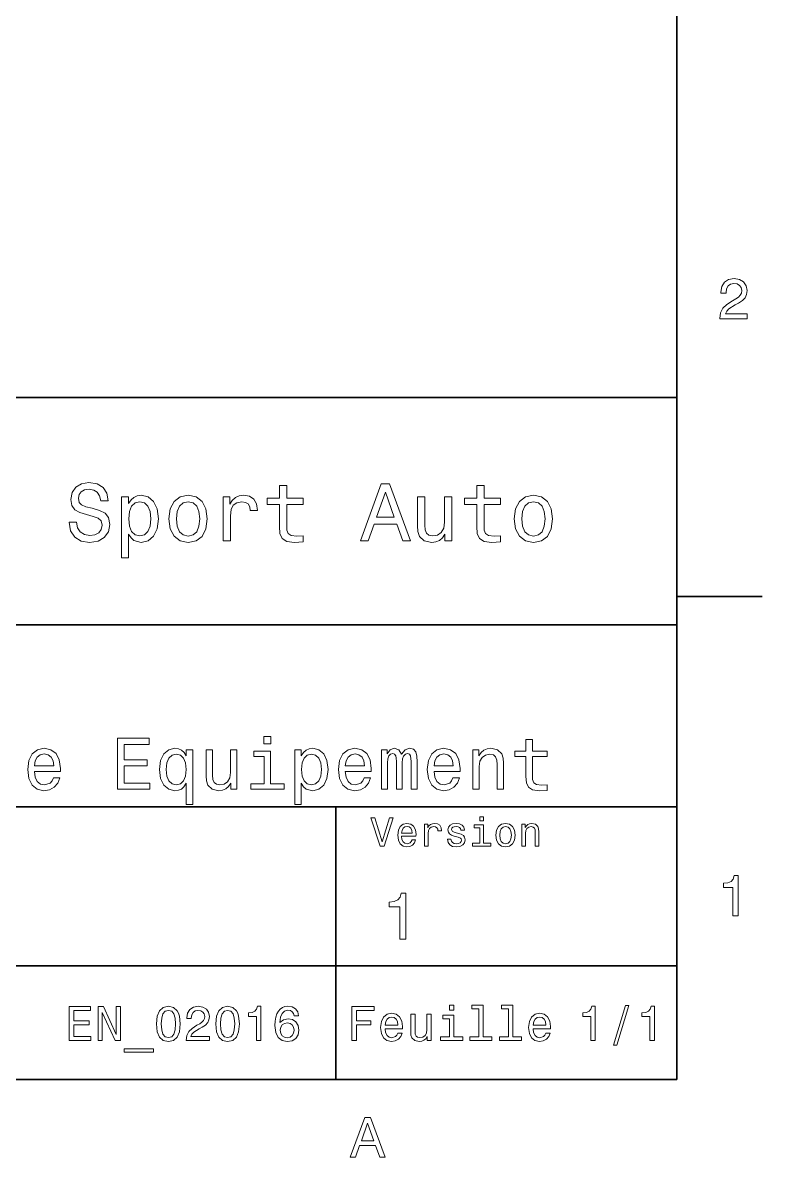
# Model space of a CAD drawing. Extents: x 0 to 297, y 0 to 210.
# Drawn here: x 229.5 to 294.5, y 3.2 to 103 of the extents above; entities that cross this region are included whole.
import ezdxf

# ---------------------------------------------------------------- set-up
doc = ezdxf.new("R2010")
doc.units = 0

msp = doc.modelspace()

# ---------------------------------------------------------------- linework, layer by layer
at = {"color": 7, "lineweight": 35}
for p, q in [((287, 10), (287, 200)), ((97, 70), (287, 70)), ((287, 70), (287, 10)), ((162, 50), (287, 50)), ((162, 34), (287, 34)), ((257, 10), (257, 34)), ((162, 20), (287, 20)), ((10, 10), (287, 10)), ((97, 10), (287, 10))]:
    msp.add_line(p, q, dxfattribs=at)
at = {"color": 7, "lineweight": 35, "ltscale": 0.1875}
msp.add_line((287, 52.5), (294.5, 52.5), dxfattribs=at)
at = {"color": 7, "lineweight": 13}
for points in [[(290.76947, 76.916786), (293.175079, 76.916786), (293.175079, 77.350502), (291.273773, 77.350502), (291.3797, 77.587532), (291.561249, 77.784218), (292.121033, 78.142288), (292.418579, 78.293587), (292.751434, 78.510445), (292.988464, 78.762604), (293.124634, 79.060158), (293.175079, 79.398056), (293.089355, 79.821686), (292.852325, 80.154541), (292.489197, 80.366356), (292.020172, 80.442001), (291.536041, 80.35627), (291.167877, 80.119232), (290.930847, 79.740997), (290.850159, 79.241714), (290.850159, 79.171112), (291.309082, 79.171112), (291.309082, 79.211456), (291.354462, 79.554398), (291.490631, 79.806557), (291.707489, 79.967941), (291.994965, 80.023415), (292.287476, 79.972984), (292.504333, 79.846901), (292.645538, 79.650215), (292.695984, 79.403099), (292.660675, 79.171112), (292.56485, 78.974426), (292.403473, 78.802956), (292.181549, 78.651657), (291.884003, 78.490273), (291.389771, 78.177589), (291.041779, 77.844742), (290.835022, 77.441284), (290.76947, 76.931915)], [(234.20462, 59.030979), (233.548996, 59.030979), (233.693085, 58.267288), (234.053314, 57.70533), (234.608078, 57.366714), (235.357361, 57.244236), (236.099426, 57.359509), (236.654175, 57.67651), (237.007202, 58.17363), (237.136902, 58.82925), (237.028824, 59.420029), (236.726227, 59.801872), (236.236313, 60.054031), (235.580704, 60.241352), (235.018738, 60.378242), (234.651306, 60.536743), (234.442368, 60.767288), (234.377533, 61.127522), (234.442368, 61.451729), (234.629684, 61.696686), (234.917877, 61.862389), (235.314133, 61.920029), (235.71759, 61.84798), (236.034592, 61.653458), (236.24353, 61.32925), (236.344391, 60.889767), (237, 60.889767), (237, 60.904179), (236.884735, 61.581409), (236.546112, 62.085732), (236.01297, 62.402737), (235.292511, 62.510807), (234.644104, 62.402737), (234.139771, 62.100143), (233.815567, 61.631844), (233.700287, 61.026657), (233.793961, 60.486309), (234.067734, 60.118874), (234.5, 59.873917), (235.09079, 59.6866), (235.674362, 59.520893), (236.113831, 59.362389), (236.380402, 59.131844), (236.47406, 58.757202), (236.387619, 58.375359), (236.164276, 58.087173), (235.825653, 57.907059), (235.386169, 57.849422), (234.896255, 57.928673), (234.521622, 58.159222), (234.283875, 58.533859)], [(252.05043, 60.579971), (252.05043, 58.64193), (252.093658, 58.015129), (252.29538, 57.582851), (252.698853, 57.330688), (253.383286, 57.244236), (254.132568, 57.280258), (254.132568, 57.827808), (253.585022, 57.78458), (253.087891, 57.842216), (252.82132, 58.022331), (252.706055, 58.324928), (252.684448, 58.75), (252.684448, 60.579971), (254.132568, 60.579971), (254.132568, 61.120316), (252.684448, 61.120316), (252.684448, 62.251438), (252.05043, 62.251438), (252.05043, 61.120316), (250.955322, 61.120316), (250.955322, 60.579971)], [(259.175781, 57.381123), (259.838623, 57.381123), (260.364563, 58.850864), (262.360229, 58.850864), (262.886169, 57.381123), (263.563416, 57.381123), (261.733429, 62.388329), (260.998566, 62.388329)], [(269.399109, 60.579971), (269.399109, 58.64193), (269.442352, 58.015129), (269.644073, 57.582851), (270.047546, 57.330688), (270.731995, 57.244236), (271.481262, 57.280258), (271.481262, 57.827808), (270.933716, 57.78458), (270.436584, 57.842216), (270.170013, 58.022331), (270.054749, 58.324928), (270.033142, 58.75), (270.033142, 60.579971), (271.481262, 60.579971), (271.481262, 61.120316), (270.033142, 61.120316), (270.033142, 62.251438), (269.399109, 62.251438), (269.399109, 61.120316), (268.304016, 61.120316), (268.304016, 60.579971)], [(238.786743, 60.652016), (238.786743, 61.25), (238.15274, 61.25), (238.15274, 55.882565), (238.786743, 55.882565), (238.786743, 57.971901), (239.010101, 57.633286), (239.262253, 57.409943), (239.896271, 57.244236), (240.50145, 57.381123), (240.976959, 57.791786), (241.286743, 58.440201), (241.402023, 59.319164), (241.286743, 60.190922), (240.976959, 60.839336), (240.50145, 61.242794), (239.896271, 61.386887), (239.550446, 61.343658), (239.255051, 61.206772), (239.002899, 60.976223)], [(242.338623, 59.311958), (242.453888, 58.432995), (242.785309, 57.78458), (243.311249, 57.381123), (244.017303, 57.244236), (244.716141, 57.381123), (245.242081, 57.777374), (245.573486, 58.425793), (245.695969, 59.311958), (245.573486, 60.190922), (245.242081, 60.846542), (244.716141, 61.242794), (244.017303, 61.386887), (243.311249, 61.242794), (242.785309, 60.839336), (242.453888, 60.190922)], [(247.100861, 57.381123), (247.734863, 57.381123), (247.734863, 59.592937), (247.799713, 60.12608), (247.994232, 60.507923), (248.311249, 60.738472), (248.736313, 60.817722), (249.053314, 60.767288), (249.291077, 60.623199), (249.435165, 60.378242), (249.485596, 60.046829), (250.126801, 60.046829), (250.040344, 60.630402), (249.802597, 61.048271), (249.406342, 61.30043), (248.865997, 61.386887), (248.498566, 61.32925), (248.181549, 61.185158), (247.900574, 60.940201), (247.677246, 60.608788), (247.677246, 61.25), (247.100861, 61.25)], [(260.595093, 59.463257), (261.365997, 61.667866), (262.136902, 59.463257)], [(267.194519, 61.25), (266.560516, 61.25), (266.560516, 59.016571), (266.488464, 58.497837), (266.279541, 58.123196), (265.955322, 57.892651), (265.530243, 57.820602), (265.19165, 57.878242), (264.975494, 58.051151), (264.853027, 58.346542), (264.824219, 58.764408), (264.824219, 61.25), (264.190186, 61.25), (264.190186, 58.706772), (264.211792, 58.195244), (264.348694, 57.770172), (264.766571, 57.381123), (265.436584, 57.244236), (265.796814, 57.294666), (266.106628, 57.424351), (266.373199, 57.647694), (266.589325, 57.971901), (266.589325, 57.381123), (267.194519, 57.381123)], [(272.698853, 59.311958), (272.814117, 58.432995), (273.145508, 57.78458), (273.671448, 57.381123), (274.377502, 57.244236), (275.076355, 57.381123), (275.602295, 57.777374), (275.933716, 58.425793), (276.056183, 59.311958), (275.933716, 60.190922), (275.602295, 60.846542), (275.076355, 61.242794), (274.377502, 61.386887), (273.671448, 61.242794), (273.145508, 60.839336), (272.814117, 60.190922)], [(239.788193, 57.8134), (239.363129, 57.907059), (239.053314, 58.195244), (238.858795, 58.663544), (238.793945, 59.319164), (238.858795, 59.967579), (239.053314, 60.435879), (239.363129, 60.716858), (239.788193, 60.817722), (240.177246, 60.716858), (240.48703, 60.428673), (240.681564, 59.960373), (240.753601, 59.319164), (240.681564, 58.67075), (240.48703, 58.195244), (240.177246, 57.907059)], [(242.98703, 59.319164), (243.05188, 59.967579), (243.253601, 60.435879), (243.57782, 60.72406), (244.017303, 60.824928), (244.449585, 60.72406), (244.773773, 60.443081), (244.97551, 59.967579), (245.047546, 59.319164), (244.97551, 58.663544), (244.773773, 58.188038), (244.449585, 57.899853), (244.017303, 57.806194), (243.57782, 57.899853), (243.253601, 58.188038), (243.05188, 58.663544)], [(273.34726, 59.319164), (273.412109, 59.967579), (273.613831, 60.435879), (273.938019, 60.72406), (274.377502, 60.824928), (274.809784, 60.72406), (275.134003, 60.443081), (275.335724, 59.967579), (275.407776, 59.319164), (275.335724, 58.663544), (275.134003, 58.188038), (274.809784, 57.899853), (274.377502, 57.806194), (273.938019, 57.899853), (273.613831, 58.188038), (273.412109, 58.663544)], [(237.80043, 35.530258), (240.653458, 35.530258), (240.653458, 36.074928), (238.396973, 36.074928), (238.396973, 37.598701), (240.407074, 37.598701), (240.407074, 38.136887), (238.396973, 38.136887), (238.396973, 39.485588), (240.601593, 39.485588), (240.601593, 40.030258), (237.80043, 40.030258)], [(251.293945, 40.185879), (250.690918, 40.185879), (250.690918, 39.537464), (251.293945, 39.537464)], [(273.716125, 38.409222), (273.716125, 36.664986), (273.755035, 36.100864), (273.936584, 35.711815), (274.299713, 35.484871), (274.91571, 35.407059), (275.590057, 35.43948), (275.590057, 35.932274), (275.09726, 35.893372), (274.649841, 35.945244), (274.409943, 36.107349), (274.306213, 36.379681), (274.286743, 36.762245), (274.286743, 38.409222), (275.590057, 38.409222), (275.590057, 38.895531), (274.286743, 38.895531), (274.286743, 39.913544), (273.716125, 39.913544), (273.716125, 38.895531), (272.73053, 38.895531), (272.73053, 38.409222)], [(230.512253, 37.105907), (232.794678, 37.105907), (232.801147, 37.371758), (232.697418, 38.117435), (232.412109, 38.675072), (231.958221, 39.012245), (231.355194, 39.135445), (230.765137, 39.005764), (230.311249, 38.642651), (230.019455, 38.052593), (229.91571, 37.274494), (230.01297, 36.476944), (230.304764, 35.893372), (230.752167, 35.530258), (231.335739, 35.407059), (231.841507, 35.491352), (232.256485, 35.711815), (232.561249, 36.061958), (232.736313, 36.528816), (232.172195, 36.528816), (232.055481, 36.269451), (231.886887, 36.074928), (231.407059, 35.919308), (231.037476, 35.990631), (230.758652, 36.217579), (230.577087, 36.587173), (230.512253, 37.086452)], [(243.863129, 38.474064), (243.662109, 38.76585), (243.435165, 38.973343), (243.169312, 39.090057), (242.864563, 39.135445), (242.313416, 39.005764), (241.885452, 38.642651), (241.606628, 38.059078), (241.509369, 37.274494), (241.606628, 36.483429), (241.885452, 35.899857), (242.313416, 35.530258), (242.864563, 35.407059), (243.169312, 35.445965), (243.42868, 35.556194), (243.655624, 35.757202), (243.863129, 36.061958), (243.863129, 34.181557), (244.433716, 34.181557), (244.433716, 39.012245), (243.863129, 39.012245)], [(248.311249, 39.012245), (247.740631, 39.012245), (247.740631, 37.002159), (247.675797, 36.535301), (247.487762, 36.198124), (247.195969, 35.990631), (246.813416, 35.925793), (246.508652, 35.977665), (246.314117, 36.133286), (246.203888, 36.399136), (246.177948, 36.775215), (246.177948, 39.012245), (245.607361, 39.012245), (245.607361, 36.723343), (245.626801, 36.262966), (245.75, 35.880402), (246.126083, 35.530258), (246.729111, 35.407059), (247.053314, 35.45245), (247.332138, 35.569164), (247.572052, 35.770172), (247.766571, 36.061958), (247.766571, 35.530258), (248.311249, 35.530258)], [(253.971909, 38.474064), (253.971909, 39.012245), (253.401306, 39.012245), (253.401306, 34.181557), (253.971909, 34.181557), (253.971909, 36.061958), (254.172913, 35.757202), (254.399857, 35.556194), (254.970459, 35.407059), (255.515137, 35.530258), (255.943085, 35.899857), (256.221924, 36.483429), (256.325653, 37.274494), (256.221924, 38.059078), (255.943085, 38.642651), (255.515137, 39.005764), (254.970459, 39.135445), (254.659225, 39.096542), (254.393372, 38.973343), (254.166428, 38.76585)], [(257.836456, 37.105907), (260.118896, 37.105907), (260.125366, 37.371758), (260.021606, 38.117435), (259.736328, 38.675072), (259.28241, 39.012245), (258.679382, 39.135445), (258.089355, 39.005764), (257.635437, 38.642651), (257.343658, 38.052593), (257.239929, 37.274494), (257.337189, 36.476944), (257.628967, 35.893372), (258.076355, 35.530258), (258.659943, 35.407059), (259.16571, 35.491352), (259.580688, 35.711815), (259.885437, 36.061958), (260.060516, 36.528816), (259.496399, 36.528816), (259.3797, 36.269451), (259.21109, 36.074928), (258.731262, 35.919308), (258.361664, 35.990631), (258.082855, 36.217579), (257.901306, 36.587173), (257.836456, 37.086452)], [(261.013702, 35.530258), (261.53891, 35.530258), (261.53891, 37.858067), (261.57132, 38.208214), (261.668579, 38.461094), (261.817719, 38.610229), (262.012268, 38.668587), (262.167877, 38.616714), (262.271606, 38.48703), (262.323486, 38.266571), (262.342957, 37.974781), (262.342957, 35.530258), (262.835754, 35.530258), (262.835754, 37.858067), (262.868164, 38.201729), (262.965424, 38.454609), (263.121033, 38.610229), (263.315552, 38.668587), (263.471191, 38.616714), (263.574921, 38.48703), (263.639771, 37.974781), (263.639771, 35.530258), (264.164978, 35.530258), (264.164978, 37.935879), (264.132568, 38.435158), (264.028809, 38.817722), (263.82132, 39.051151), (263.484161, 39.135445), (263.088623, 39.005764), (262.783875, 38.629681), (262.543945, 38.999279), (262.141937, 39.135445), (261.772339, 39.005764), (261.51947, 38.642651), (261.51947, 39.012245), (261.013702, 39.012245)], [(265.643372, 37.105907), (267.925781, 37.105907), (267.932281, 37.371758), (267.828522, 38.117435), (267.543213, 38.675072), (267.089355, 39.012245), (266.486328, 39.135445), (265.89624, 39.005764), (265.442383, 38.642651), (265.150574, 38.052593), (265.046814, 37.274494), (265.144104, 36.476944), (265.435883, 35.893372), (265.883301, 35.530258), (266.466858, 35.407059), (266.972626, 35.491352), (267.387604, 35.711815), (267.692383, 36.061958), (267.867432, 36.528816), (267.303314, 36.528816), (267.186584, 36.269451), (267.018005, 36.074928), (266.538177, 35.919308), (266.168579, 35.990631), (265.889771, 36.217579), (265.708221, 36.587173), (265.643372, 37.086452)], [(269.047546, 35.530258), (269.618164, 35.530258), (269.618164, 37.540344), (269.676514, 38.000721), (269.864563, 38.337894), (270.156342, 38.545387), (270.54538, 38.623199), (270.856628, 38.558357), (271.051147, 38.383286), (271.148407, 38.091499), (271.180847, 37.70245), (271.180847, 35.530258), (271.751434, 35.530258), (271.751434, 37.819164), (271.725494, 38.279537), (271.608795, 38.662102), (271.226227, 39.012245), (270.6297, 39.135445), (270.299011, 39.090057), (270.020172, 38.966858), (269.780273, 38.759365), (269.592224, 38.480545), (269.592224, 39.012245), (269.047546, 39.012245)], [(230.512253, 37.585735), (230.583572, 38.033138), (230.758652, 38.363831), (231.024506, 38.564842), (231.374634, 38.636166), (231.718307, 38.564842), (231.984161, 38.363831), (232.146255, 38.033138), (232.20462, 37.585735)], [(242.092941, 37.274494), (242.151306, 37.851585), (242.332855, 38.273052), (242.605194, 38.532421), (242.961823, 38.623199), (243.337891, 38.532421), (243.623199, 38.279537), (243.791794, 37.858067), (243.856628, 37.274494), (243.791794, 36.684437), (243.623199, 36.262966), (243.337891, 36.003601), (242.961823, 35.919308), (242.605194, 36.003601), (242.332855, 36.262966), (242.151306, 36.690922)], [(251.274506, 36.010086), (251.274506, 38.895531), (249.809082, 38.895531), (249.809082, 38.409222), (250.703888, 38.409222), (250.703888, 36.010086), (249.536743, 36.010086), (249.536743, 35.530258), (252.45462, 35.530258), (252.45462, 36.010086)], [(254.873199, 35.919308), (254.490631, 36.003601), (254.211823, 36.262966), (254.036743, 36.684437), (253.978394, 37.274494), (254.036743, 37.858067), (254.211823, 38.279537), (254.490631, 38.532421), (254.873199, 38.623199), (255.223343, 38.532421), (255.502167, 38.273052), (255.677246, 37.851585), (255.742081, 37.274494), (255.677246, 36.690922), (255.502167, 36.262966), (255.223343, 36.003601)], [(257.836456, 37.585735), (257.907776, 38.033138), (258.082855, 38.363831), (258.348694, 38.564842), (258.698853, 38.636166), (259.042511, 38.564842), (259.30835, 38.363831), (259.470459, 38.033138), (259.528809, 37.585735)], [(265.643372, 37.585735), (265.714691, 38.033138), (265.889771, 38.363831), (266.15564, 38.564842), (266.505768, 38.636166), (266.849426, 38.564842), (267.115265, 38.363831), (267.277374, 38.033138), (267.335754, 37.585735)], [(261.71109, 33.03458), (261.08429, 30.905619), (260.439484, 33.03458), (260.09726, 33.03458), (260.904175, 30.530979), (261.264404, 30.530979), (262.053314, 33.03458)], [(269.992798, 33.117435), (269.657776, 33.117435), (269.657776, 32.757202), (269.992798, 32.757202)], [(262.784576, 31.40634), (264.052582, 31.40634), (264.056183, 31.554033), (263.998566, 31.9683), (263.840057, 32.278099), (263.587891, 32.465416), (263.252869, 32.533859), (262.925079, 32.461815), (262.672913, 32.260086), (262.510803, 31.932276), (262.453156, 31.5), (262.507202, 31.056915), (262.669312, 30.732708), (262.917877, 30.530979), (263.242065, 30.462536), (263.523041, 30.509365), (263.753601, 30.631844), (263.922913, 30.826368), (264.020172, 31.085733), (263.706787, 31.085733), (263.641937, 30.941643), (263.548279, 30.833572), (263.281708, 30.747118), (263.076355, 30.786743), (262.921478, 30.912823), (262.820618, 31.118155), (262.784576, 31.395533)], [(262.784576, 31.672911), (262.824219, 31.921469), (262.921478, 32.105186), (263.069153, 32.216858), (263.263702, 32.256485), (263.45462, 32.216858), (263.602295, 32.105186), (263.692352, 31.921469), (263.724792, 31.672911)], [(264.794678, 30.530979), (265.111664, 30.530979), (265.111664, 31.636887), (265.144104, 31.903458), (265.241364, 32.094379), (265.399841, 32.209652), (265.612396, 32.249279), (265.770905, 32.224064), (265.889771, 32.152016), (265.961823, 32.029537), (265.98703, 31.863832), (266.307648, 31.863832), (266.264404, 32.155621), (266.145538, 32.364552), (265.947418, 32.490635), (265.677246, 32.533859), (265.49353, 32.505043), (265.335022, 32.432995), (265.194519, 32.310516), (265.082855, 32.144814), (265.082855, 32.465416), (264.794678, 32.465416)], [(267.791779, 31.658501), (267.485596, 31.730547), (267.258636, 31.8134), (267.182983, 31.982708), (267.20462, 32.101585), (267.280273, 32.188038), (267.40274, 32.242073), (267.579254, 32.263687), (267.748566, 32.242073), (267.881836, 32.177231), (267.968292, 32.079971), (268.004333, 31.950287), (268.314117, 31.950287), (268.314117, 31.957493), (268.260101, 32.191643), (268.112396, 32.375359), (267.881836, 32.490635), (267.579254, 32.533859), (267.273041, 32.490635), (267.049713, 32.371758), (266.90921, 32.195244), (266.865997, 31.971901), (266.898407, 31.755764), (266.999268, 31.604465), (267.164978, 31.496397), (267.406342, 31.420748), (267.759369, 31.334293), (267.975494, 31.244236), (268.033142, 31.17219), (268.054749, 31.064121), (268.022339, 30.930836), (267.935883, 30.829971), (267.79538, 30.765129), (267.608063, 30.743515), (267.409943, 30.765129), (267.265839, 30.840778), (267.168579, 30.963255), (267.128967, 31.132565), (266.822754, 31.132565), (266.873199, 30.844379), (267.020905, 30.635447), (267.255035, 30.509365), (267.579254, 30.462536), (267.917877, 30.509365), (268.166412, 30.635447), (268.317719, 30.837175), (268.371765, 31.100143), (268.332123, 31.327089), (268.220459, 31.481987), (268.036743, 31.582851)], [(269.981995, 30.79755), (269.981995, 32.400574), (269.167877, 32.400574), (269.167877, 32.130402), (269.664978, 32.130402), (269.664978, 30.79755), (269.016571, 30.79755), (269.016571, 30.530979), (270.637604, 30.530979), (270.637604, 30.79755)], [(271.087891, 31.496397), (271.145538, 31.056915), (271.311249, 30.732708), (271.574219, 30.530979), (271.927246, 30.462536), (272.276672, 30.530979), (272.539612, 30.729107), (272.705322, 31.053314), (272.766571, 31.496397), (272.705322, 31.935879), (272.539612, 32.263687), (272.276672, 32.461815), (271.927246, 32.533859), (271.574219, 32.461815), (271.311249, 32.260086), (271.145538, 31.935879)], [(271.412109, 31.5), (271.444519, 31.824207), (271.54538, 32.058357), (271.707489, 32.20245), (271.927246, 32.25288), (272.143372, 32.20245), (272.305481, 32.061958), (272.406342, 31.824207), (272.442352, 31.5), (272.406342, 31.17219), (272.305481, 30.934437), (272.143372, 30.790344), (271.927246, 30.743515), (271.707489, 30.790344), (271.54538, 30.934437), (271.444519, 31.17219)], [(273.350159, 30.530979), (273.667145, 30.530979), (273.667145, 31.647694), (273.699554, 31.903458), (273.804047, 32.090778), (273.966125, 32.206051), (274.182281, 32.249279), (274.355194, 32.213257), (274.463257, 32.115993), (274.517303, 31.95389), (274.535309, 31.737751), (274.535309, 30.530979), (274.852295, 30.530979), (274.852295, 31.802593), (274.837891, 32.058357), (274.773041, 32.270893), (274.560516, 32.465416), (274.229095, 32.533859), (274.04538, 32.508644), (273.890503, 32.440201), (273.757202, 32.324928), (273.65274, 32.170029), (273.65274, 32.465416), (273.350159, 32.465416)], [(291.909241, 24.416786), (292.368164, 24.416786), (292.368164, 27.942001), (292.025208, 27.942001), (291.934448, 27.634365), (291.752899, 27.427593), (291.475525, 27.306557), (291.092224, 27.266211), (291.092224, 26.90814), (291.909241, 26.90814)], [(262.631134, 22.360231), (263.155609, 22.360231), (263.155609, 26.38905), (262.763702, 26.38905), (262.659943, 26.037464), (262.452454, 25.801153), (262.135437, 25.662825), (261.697418, 25.616714), (261.697418, 25.207493), (262.631134, 25.207493)], [(233.574921, 13.428675), (235.476944, 13.428675), (235.476944, 13.791787), (233.97261, 13.791787), (233.97261, 14.807637), (235.312668, 14.807637), (235.312668, 15.166427), (233.97261, 15.166427), (233.97261, 16.065563), (235.442352, 16.065563), (235.442352, 16.428675), (233.574921, 16.428675)], [(236.099411, 13.428675), (236.458206, 13.428675), (236.458206, 15.888329), (237.608063, 13.428675), (238.070602, 13.428675), (238.070602, 16.428675), (237.707489, 16.428675), (237.707489, 13.969021), (236.570602, 16.428675), (236.099411, 16.428675)], [(241.247833, 14.894093), (241.312668, 14.215418), (241.515839, 13.731268), (241.840057, 13.43732), (242.289612, 13.342219), (242.734863, 13.43732), (243.059067, 13.731268), (243.257919, 14.215418), (243.327087, 14.894093), (243.257919, 15.568444), (243.175781, 15.836456), (243.059067, 16.056917), (242.734863, 16.350864), (242.289612, 16.450289), (241.840057, 16.350864), (241.515839, 16.052593), (241.312668, 15.568444)], [(241.662811, 14.894093), (241.697403, 15.417148), (241.805466, 15.793228), (242, 16.013689), (242.289612, 16.091499), (242.574921, 16.013689), (242.76944, 15.793228), (242.877518, 15.417148), (242.912094, 14.894093), (242.877518, 14.366715), (242.76944, 13.990634), (242.574921, 13.770173), (242.289612, 13.696686), (242, 13.770173), (241.805466, 13.990634), (241.697403, 14.366715)], [(243.837173, 13.428675), (245.899124, 13.428675), (245.899124, 13.800432), (244.26944, 13.800432), (244.360229, 14.003603), (244.515839, 14.172191), (244.995667, 14.479107), (245.250717, 14.60879), (245.536011, 14.794669), (245.739182, 15.010807), (245.855896, 15.26585), (245.899124, 15.555476), (245.825638, 15.918589), (245.622467, 16.203892), (245.311234, 16.385447), (244.90921, 16.450289), (244.494232, 16.376802), (244.178665, 16.173632), (243.975494, 15.849424), (243.906342, 15.421471), (243.906342, 15.360951), (244.299713, 15.360951), (244.299713, 15.395534), (244.338608, 15.689482), (244.455322, 15.905621), (244.641205, 16.043949), (244.887604, 16.091499), (245.138321, 16.048271), (245.324203, 15.940203), (245.445236, 15.771614), (245.488464, 15.559799), (245.458206, 15.360951), (245.376068, 15.192364), (245.237747, 15.045389), (245.047546, 14.915707), (244.792496, 14.777378), (244.368866, 14.509366), (244.070602, 14.224064), (243.893372, 13.878242), (243.837173, 13.441643)], [(246.452438, 14.894093), (246.517288, 14.215418), (246.720459, 13.731268), (247.044662, 13.43732), (247.494232, 13.342219), (247.939468, 13.43732), (248.263687, 13.731268), (248.462524, 14.215418), (248.531693, 14.894093), (248.462524, 15.568444), (248.380402, 15.836456), (248.263687, 16.056917), (247.939468, 16.350864), (247.494232, 16.450289), (247.044662, 16.350864), (246.720459, 16.052593), (246.517288, 15.568444)], [(246.867432, 14.894093), (246.902008, 15.417148), (247.010086, 15.793228), (247.204605, 16.013689), (247.494232, 16.091499), (247.779526, 16.013689), (247.97406, 15.793228), (248.082123, 15.417148), (248.116714, 14.894093), (248.082123, 14.366715), (247.97406, 13.990634), (247.779526, 13.770173), (247.494232, 13.696686), (247.204605, 13.770173), (247.010086, 13.990634), (246.902008, 14.366715)], [(250.018723, 13.428675), (250.412094, 13.428675), (250.412094, 16.450289), (250.118149, 16.450289), (250.040344, 16.1866), (249.88472, 16.009367), (249.646973, 15.905621), (249.318436, 15.871038), (249.318436, 15.564121), (250.018723, 15.564121)], [(253.736298, 15.620317), (253.654175, 15.970462), (253.463974, 16.229828), (253.170029, 16.394093), (252.789612, 16.450289), (252.534576, 16.420029), (252.314117, 16.337896), (252.119598, 16.203892), (251.955322, 16.013689), (251.825638, 15.775937), (251.730545, 15.486312), (251.670029, 15.144814), (251.652725, 14.760087), (251.721893, 14.146254), (251.933716, 13.701009), (252.275208, 13.432998), (252.742065, 13.342219), (253.161377, 13.42003), (253.481262, 13.623199), (253.688751, 13.943084), (253.762238, 14.349424), (253.688751, 14.760087), (253.489899, 15.075649), (253.182983, 15.274496), (252.802582, 15.34366), (252.391922, 15.257205), (252.085007, 15.010807), (252.149841, 15.486312), (252.288177, 15.82781), (252.5, 16.030981), (252.793945, 16.100145), (253.010086, 16.065563), (253.174347, 15.974785), (253.28241, 15.823487), (253.338608, 15.620317)], [(258.414978, 13.428675), (258.817017, 13.428675), (258.817017, 14.807637), (260.079254, 14.807637), (260.079254, 15.166427), (258.817017, 15.166427), (258.817017, 16.065563), (260.368866, 16.065563), (260.368866, 16.428675), (258.414978, 16.428675)], [(267.389038, 16.532421), (266.98703, 16.532421), (266.98703, 16.100145), (267.389038, 16.100145)], [(269.572052, 16.212536), (269.572052, 13.748559), (268.789612, 13.748559), (268.789612, 13.428675), (270.73056, 13.428675), (270.73056, 13.748559), (269.952454, 13.748559), (269.952454, 16.532421), (268.975494, 16.532421), (268.975494, 16.212536)], [(272.174347, 16.212536), (272.174347, 13.748559), (271.391937, 13.748559), (271.391937, 13.428675), (273.332855, 13.428675), (273.332855, 13.748559), (272.554749, 13.748559), (272.554749, 16.532421), (271.57782, 16.532421), (271.57782, 16.212536)], [(279.416443, 13.428675), (279.809814, 13.428675), (279.809814, 16.450289), (279.515839, 16.450289), (279.438049, 16.1866), (279.28241, 16.009367), (279.044678, 15.905621), (278.716125, 15.871038), (278.716125, 15.564121), (279.416443, 15.564121)], [(281.42218, 13.026657), (281.720459, 13.026657), (282.766571, 16.510807), (282.463989, 16.510807)], [(284.621033, 13.428675), (285.014404, 13.428675), (285.014404, 16.450289), (284.720459, 16.450289), (284.642639, 16.1866), (284.48703, 16.009367), (284.249268, 15.905621), (283.920746, 15.871038), (283.920746, 15.564121), (284.621033, 15.564121)], [(253.342926, 14.345101), (253.29538, 14.072767), (253.174347, 13.865274), (252.979828, 13.726946), (252.737747, 13.683718), (252.482697, 13.726946), (252.288177, 13.860951), (252.162811, 14.068444), (252.123917, 14.340778), (252.167145, 14.60879), (252.288177, 14.81196), (252.48703, 14.941643), (252.755035, 14.989194), (252.988464, 14.941643), (253.174347, 14.816283), (253.29538, 14.613112)], [(261.341492, 14.479107), (262.863098, 14.479107), (262.867432, 14.656341), (262.798279, 15.153459), (262.608063, 15.525217), (262.305481, 15.75), (261.903473, 15.832133), (261.510101, 15.745678), (261.207489, 15.503603), (261.01297, 15.110231), (260.943817, 14.591499), (261.008636, 14.059798), (261.203156, 13.67075), (261.501434, 13.428675), (261.890503, 13.346542), (262.227661, 13.402739), (262.504333, 13.549712), (262.707489, 13.783141), (262.824219, 14.09438), (262.44812, 14.09438), (262.370331, 13.92147), (262.257935, 13.791787), (261.938049, 13.688041), (261.69165, 13.735591), (261.505768, 13.886888), (261.384735, 14.133286), (261.341492, 14.466139)], [(261.341492, 14.798992), (261.389038, 15.097262), (261.505768, 15.317724), (261.682983, 15.45173), (261.916412, 15.49928), (262.145538, 15.45173), (262.322754, 15.317724), (262.430847, 15.097262), (262.469727, 14.798992)], [(265.400574, 15.75), (265.020172, 15.75), (265.020172, 14.409943), (264.976959, 14.098703), (264.851593, 13.873919), (264.657074, 13.735591), (264.402008, 13.692364), (264.198853, 13.726946), (264.069153, 13.830692), (263.995667, 14.007925), (263.978394, 14.258646), (263.978394, 15.75), (263.597992, 15.75), (263.597992, 14.224064), (263.610962, 13.917148), (263.693085, 13.662104), (263.943817, 13.428675), (264.345825, 13.346542), (264.561951, 13.376801), (264.747833, 13.454611), (264.907776, 13.588617), (265.037476, 13.783141), (265.037476, 13.428675), (265.400574, 13.428675)], [(267.376068, 13.748559), (267.376068, 15.672191), (266.399139, 15.672191), (266.399139, 15.347983), (266.995667, 15.347983), (266.995667, 13.748559), (266.21759, 13.748559), (266.21759, 13.428675), (268.162811, 13.428675), (268.162811, 13.748559)], [(274.353027, 14.479107), (275.874634, 14.479107), (275.878967, 14.656341), (275.809814, 15.153459), (275.619598, 15.525217), (275.317017, 15.75), (274.914978, 15.832133), (274.521606, 15.745678), (274.219025, 15.503603), (274.024506, 15.110231), (273.955322, 14.591499), (274.020172, 14.059798), (274.214691, 13.67075), (274.51297, 13.428675), (274.902008, 13.346542), (275.239197, 13.402739), (275.515839, 13.549712), (275.719025, 13.783141), (275.835724, 14.09438), (275.459656, 14.09438), (275.381836, 13.92147), (275.26944, 13.791787), (274.949554, 13.688041), (274.703186, 13.735591), (274.517303, 13.886888), (274.39624, 14.133286), (274.353027, 14.466139)], [(274.353027, 14.798992), (274.400574, 15.097262), (274.517303, 15.317724), (274.694519, 15.45173), (274.927948, 15.49928), (275.157074, 15.45173), (275.33429, 15.317724), (275.442352, 15.097262), (275.481262, 14.798992)], [(238.386154, 12.711096), (238.386154, 12.408502), (240.988464, 12.408502), (240.988464, 12.711096)], [(258.266846, 3.166787), (258.730835, 3.166787), (259.098999, 4.195605), (260.495972, 4.195605), (260.864105, 3.166787), (261.338165, 3.166787), (260.05719, 6.67183), (259.542786, 6.67183)], [(259.260376, 4.624279), (259.799988, 6.167507), (260.33963, 4.624279)]]:
    msp.add_lwpolyline(points, close=True, dxfattribs=at)

doc.saveas('drawing.dxf')
